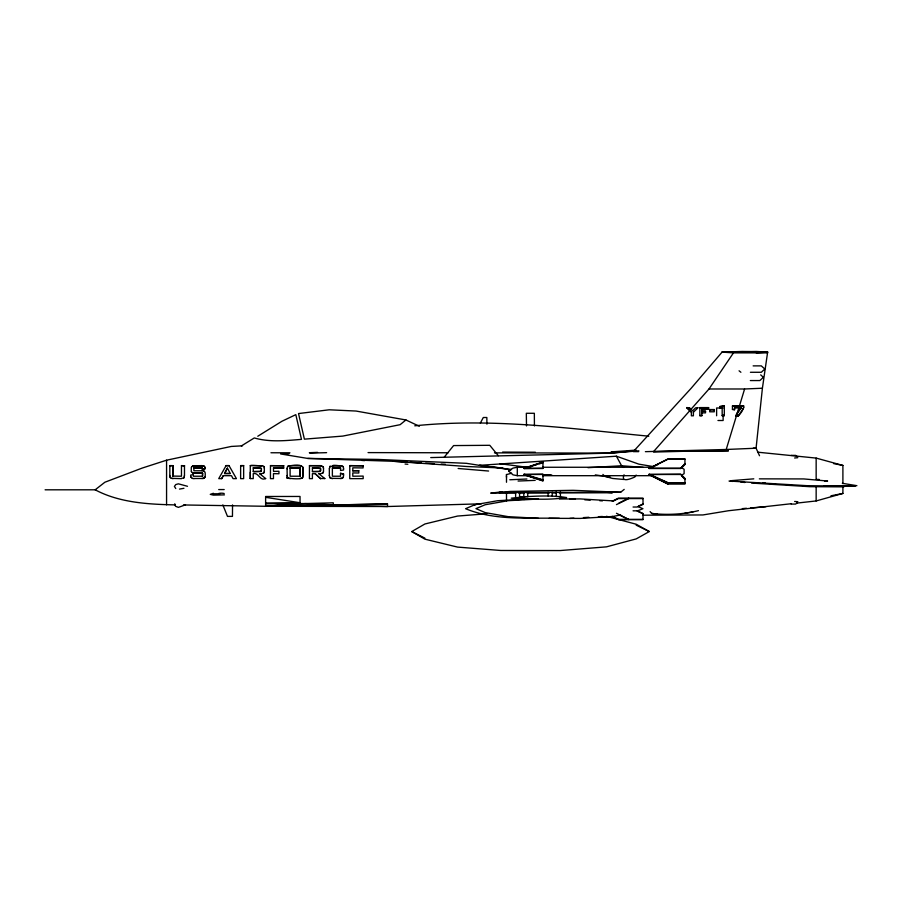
<?xml version="1.0" encoding="UTF-8"?>
<svg xmlns="http://www.w3.org/2000/svg" width="902" height="902" viewBox="0 0 902 902"><rect width="100%" height="100%" fill="white"/><g stroke="black" fill="none" stroke-linecap="round" stroke-linejoin="round"><path stroke-width="1.35" d="M169.835 475.602L169.835 465.624L172.857 465.624L172.846 476.222L172.857 465.624M172.812 476.087L181.46 476.222L181.471 465.624L184.515 465.759L181.471 465.624M184.482 475.602L184.482 465.624M192.848 472.986L202.533 473.144L202.555 476.222L193.366 476.222L193.344 474.565L190.672 475.117L190.863 477.079M205.047 468.454L202.409 469.48L202.375 467.879L193.874 467.879L193.896 470.776L201.992 470.776M202.409 469.48L202.375 467.879M202.533 473.144L202.555 476.222M240.642 465.624L240.62 478.646L243.641 478.646L243.664 465.624L240.642 465.624L243.664 465.624M250.305 472.197L250.282 478.646L250.294 465.624C251.793 464.643 265.177 466.695 262.741 465.77M250.249 478.511L253.248 478.646L253.236 473.651C258.727 472.084 259.889 481.544 265.65 478.511M261.411 470.416L260.734 471.52L253.282 471.577L253.259 467.856L261.377 468.521M261.411 468.871L261.366 471.036M264.354 471.284L264.331 468.127M270.476 465.624L283.645 465.759L270.476 465.624L270.453 478.646L273.475 478.646L273.464 473.629L278.966 473.753L278.943 471.272L273.509 471.396L273.486 467.879L283.634 468.014L273.486 467.879M283.634 468.014L283.611 465.624M287.073 468.668L287.242 477.09M290.106 467.924L290.106 476.222L300.062 476.222L300.095 468.059L290.106 467.924L300.095 468.059M300.062 467.924L300.062 476.222M303.072 468.668L302.903 477.09M303.083 475.602L302.914 467.191M323.356 467.123L320.56 465.624L309.454 465.624L309.431 478.646L312.408 478.646L312.396 473.651L315.294 473.775L320.503 478.646L315.294 473.775M320.492 470.9L319.229 471.577L312.43 471.577L312.419 467.856L320.537 468.521M320.571 468.871L320.526 471.036M320.593 470.551L320.503 468.386M323.502 471.284L323.491 468.127M329.354 475.602L329.343 468.668M332.376 467.924L340.55 468.059L332.376 467.924L332.376 476.222L340.516 476.222L340.494 473.313L343.549 474.069L340.494 473.313M340.516 467.924L340.539 470.494L343.572 470.021L343.538 468.668M343.538 475.602L343.515 473.945M349.784 465.624L363.111 465.759L349.784 465.624L349.762 478.646L363.179 478.646L363.156 476.087L352.795 476.222L352.772 472.896L358.804 473.02L358.782 470.697L352.783 470.697L358.782 470.697M352.817 470.833L352.795 467.822L363.1 467.946L363.078 465.624M232.536 504.917L232.457 516.384L227.484 516.384L222.85 504.917M636.147 475.061L634.907 476.921C631.468 478.567 620.384 483.269 624.06 474.779M638.661 451.643L633.283 451.62L691.191 388.232L722.074 352.118L756.248 351.442L767.636 352.118L762.404 388.232L756.079 448.215L759.529 455.735M184.448 475.467L183.805 478.004L184.267 476.955M287.107 468.803L287.749 466.266C292.135 465.477 300.332 463.527 302.948 467.326M329.377 468.803L330.019 466.266L329.557 467.326M343.504 475.467L343.369 477.09L341.892 478.488L330.933 478.353L329.478 476.955M264.173 472.411L264.32 471.148M323.333 472.411L323.468 471.148M645.392 451.665L726.211 449.478L744.601 388.987L762.404 388.232M480.349 423.061L483.303 417.502L486.843 417.502L486.922 424.165M223.234 475.692L221.745 478.646L218.735 478.646L226.098 465.624L229.018 465.624L236.437 478.646L233.054 478.646L231.464 475.692L223.234 475.692L221.745 478.646M191.404 467.191L192.87 465.782L201.834 465.624L204.359 466.244L204.912 467.236M287.287 467.326L287.783 466.402L290.343 465.759L301.482 465.917M290.286 478.646C279.056 476.301 297.254 480.495 302.407 478.004L302.869 476.955M201.924 478.511L204.506 477.868L205.013 476.944M193.907 478.511L203.559 478.488L205.047 477.079A14.68 14.556 -14.9 0 0 205.07 472.355L203.559 470.81M340.279 478.511L342.828 477.88L343.335 476.955M224.53 473.37L227.439 468.127L230.258 473.505L224.564 473.505L230.258 473.505M224.564 473.505L227.439 468.127M738.388 415.98L743.676 407.704L743.676 405.844L732.458 405.844L732.458 409.519L734.589 409.88L734.589 407.49L741.264 407.49C729.842 420.772 740.486 417.603 743.676 407.388M735.818 415.98L741.264 407.49M263.655 473.178L264.139 472.276M322.803 473.178L323.299 472.276M653.465 451.699L728.399 450.752L653.465 451.699L708.995 388.987L733.461 352.874L767.523 352.874M444.246 457.179L453.605 445.577L489.786 445.306L498.299 455.724M681.574 467.935L684.945 464.519L684.945 458.87L668.078 458.87L649.09 468.499L680.728 468.499L684.945 463.538M680.728 468.499L684.945 463.82M681.574 467.619L684.945 464.203M689.579 407.896L686.85 407.591L689.579 407.896L692.533 410.85L695.521 407.896L697.889 407.591M693.39 412.225L697.889 407.896M764.592 369.245L761.311 372.278L750.419 372.278M763.16 377.51L759.867 380.554L750.34 380.554M405.934 419.971L400.105 424.695L342.816 436.083L304.391 439.15L298.528 413.556L329.23 409.79L356.019 411.041L405.934 419.971L419.362 426.285M620.655 492.255L573.074 490.316L510.385 491.41L498.907 492.515L620.655 492.255L624.195 489.391M796.827 503.147L795.643 504.071L791.178 504.071M45.1 489.809L95.184 489.809L104.891 482.22L142.268 468.048L166.566 460.2L231.273 446.445L242.503 445.813M508.694 471.07L513.001 468.104L517.297 467.259L528.572 467.259M257.769 436.252L281.988 421.234L295.822 414.649L301.471 439.364C285.833 440.672 269.608 442.375 254.308 437.944L241.375 445.926M681.856 475.016L684.111 473.685L684.111 469.265L681.856 467.924M185.508 504.827L178.37 507.364L175.507 506.259L174.774 503.79M612.232 501.241L618.377 498.163L643.013 498.163L643.013 504.41L637.105 507.025L633.069 507.025M618.919 503.079L628.762 498.163M797.842 457.664L794.628 458.002M330.053 466.402L340.37 465.759M183.771 477.88L181.212 478.511M263.621 473.054L261.377 473.651M322.769 473.054L320.526 473.651M649.09 468.499L668.078 459.152L684.945 459.152M613.461 500.993L618.377 498.58L643.013 498.58M616.461 504.613L628.762 498.58M638.289 506.214L643.013 503.981M650.353 467.901L657.953 464.496M528.098 499.009L497.724 500.7L474.779 504.748L465.579 508.705C495.04 520.894 528.2 517.466 559.398 518.334M213.391 493.27L210.267 494.364L213.391 495.13L224.44 494.871M523.994 468.217L542.959 461.982L542.959 468.499L523.994 468.499L542.959 468.217M523.994 468.499L542.959 462.264M526.52 467.71L536.634 464.677M539.17 463.921L542.959 462.782M527.783 467.642L531.582 466.514M796.669 503.124L816.152 500.948L842.896 493.439L842.896 486.437M506.496 474.621L511.581 473.2M650.105 511.581L651.616 513.441C667.187 515.211 683.22 514.388 698.452 510.656M202.375 469.344L205.081 468.848M840.281 486.268L845.422 486.099L823.74 486.099L856.9 485.682L842.333 483.314M830.967 495.796L842.896 493.439M620.655 514.952L612.808 516.474L580.245 518.413L549.025 518.334M179.487 489.098L183.94 488.298M684.866 513.182L692.962 511.998M720.021 406.701L724.306 406.08M791.099 503.744L728.489 510.735L702.917 514.952L643.137 515.189M502.11 491.838L490.722 493.101L515.899 493.033M192.915 465.917L204.359 466.244M299.814 478.511L302.407 478.004M634.704 450.797L611.037 453.108L430.739 457.585M653.894 466.672L638.887 464.158L616.404 456.198L479.413 465.342L466.435 463.324L378.085 459.434L307.717 458.43L280.635 453.954L288.99 453.717M638.887 450.831L611.037 453.108L494.454 452.872M742.312 508.627L746.484 508.277M750.656 507.939L765.945 506.687M481.375 503.812L387.522 506.518L265.616 506.281L265.616 496.483L300.039 496.461L300.039 503.53L265.616 506.281L183.444 504.962M731.77 480.619L753.801 478.838M824.868 481.262L827.619 481.037L803.75 478.928L759.349 478.849M486.832 513.768L457.562 516.057L424.91 523.983L411.752 531.571L424.91 539.17L457.562 547.097L500.768 550.479L560.165 550.558L606.482 546.849L636.181 538.911L649.26 531.571L636.181 524.231L606.482 516.305M791.178 455.386L795.643 455.386L796.827 456.311M614.161 517.015L598.759 517.015M636.102 450.098L611.071 451.902L617.915 451.97M756.248 352.874L767.636 352.118L742.56 351.442L722.074 352.118L733.461 352.874M569.861 518.413L573.931 518.176M583.436 517.601L588.859 517.286M598.364 516.711L602.435 516.474M587.969 467.676L621.579 465.759L643.182 467.371M538.483 499.009L508.108 500.7L485.152 504.748L475.963 508.627L485.152 512.595L508.108 516.643L538.483 518.334M414.773 425.812C493.022 417.727 570.989 428.698 648.775 436.185M551.72 474.903L543.331 475.128L547.446 474.869M524.468 496.867L511.231 498.163L524.468 499.46M509.788 479.774L526.915 479.007M726.211 449.478L756.079 448.215L753.362 448.102M309.33 452.703L317.549 452.376M307.717 458.43L393.362 461.294L467.101 466.526L502.707 468.025M518.064 481.037L535.19 480.36M309.893 453.131L326.614 452.657M543.331 475.072L550.321 474.892M300.14 505.582L265.616 506.281L305.271 503.564L333.289 502.82L333.289 504.951L387.522 506.518L387.522 503.959L265.616 506.281L333.289 504.804L305.271 503.564L265.616 503.339L300.039 502.741L265.616 497.318M333.289 504.951L387.522 503.959M270.938 452.759L289.937 452.804M846.674 486.088L855.378 486.02M828.972 485.93L807.121 485.682L729.03 481.037M265.616 503.778L300.039 503.53M518.695 493.022L524.288 493.011M527.084 492.999L549.453 492.943M552.25 492.932L556.455 492.92M559.251 492.909L612.39 492.763L603.438 492.041M559.398 499.009L580.245 498.919L612.808 500.869M502.606 452.082L535.371 452.229M722.074 352.118L767.636 352.118M753.136 365.874L761.311 365.874L764.592 368.817M708.995 388.987L744.601 388.987M732.458 406.148L743.676 406.148M720.021 407.681L722.175 407.681L722.175 415.811L724.306 415.811L724.306 405.765L720.021 406.385L720.021 407.986L722.175 407.986M734.589 407.794L741.264 407.794M699.851 407.896L708.645 407.896M701.891 409.316L708.645 409.316L708.645 407.591L699.851 407.591L699.851 415.811L701.891 415.811L701.891 412.541M709.716 409.858L714.271 409.858M701.891 411.075L705.522 411.075L705.522 412.857L701.891 412.857M705.522 411.38L701.891 411.38L701.891 409.001M699.851 415.506L701.891 415.506M722.175 415.506L724.306 415.506M735.818 415.675L738.388 415.675M332.579 465.624C333.639 464.462 344.699 466.875 341.903 465.782M172.891 465.759L169.835 465.624M261.445 465.759L250.294 465.624M542.666 467.259L652.552 467.259M202.409 468.014L193.874 467.879M511.434 469.48L479.413 465.342L502.73 468.127M649.09 468.217L680.728 468.217M202.567 473.279L192.881 473.122L191.382 471.577M259.708 473.775L261.411 473.775M318.868 473.775L320.56 473.775M542.959 480.157L523.994 474.475L542.959 474.159L542.959 480.969L523.994 474.734M684.945 482.998L668.078 482.998L649.09 474.475L680.728 474.159L684.945 478.421L684.945 484.081L668.078 484.081L649.09 474.734M523.994 474.475L542.959 474.475M649.09 474.475L680.728 474.475L684.945 478.736M508.694 471.171L513.001 474.847L517.297 475.692L528.572 475.692M542.666 475.692L652.552 475.692M181.246 478.646L171.425 478.353M320.469 478.511L324.81 478.511M816.4 479.436L819.185 479.436M649.09 474.159L668.078 482.694L684.945 482.694M218.701 489.56L224.192 489.56M213.391 493.777L219.975 493.777A7.78 5.502 0 0 1 218.701 493.529A4.713 1.86 0 0 1 224.192 493.529M794.628 501.456L797.842 501.704M633.069 510.825L637.105 510.825L643.013 513.52L643.013 519.597L618.377 519.597L612.232 516.553M643.013 519.428L618.377 519.428L612.232 516.35M368.05 452.601L448.102 452.77M762.618 483.077L765.392 483.089M723.122 407.997L716.616 407.986L716.616 415.766M717.958 420.501L723.122 420.512L723.122 414.954M843.911 486.854L809.737 486.685L751.524 483.066M95.184 489.809C119.267 502.685 148.063 504.308 174.999 504.894M602.062 492.03L607.576 492.255M393.362 461.294L407.411 462.106M410.218 462.264L421.459 462.906M425.676 463.154L434.11 463.639M441.134 464.045L445.351 464.282M488.918 466.796L491.725 466.954M569.861 498.919L575.296 499.246M584.789 499.809L590.224 500.136M599.717 500.7L602.435 500.869M610.169 477.102L595.297 474.892M361.758 460.415L364.543 460.651M405.054 464.045L407.851 464.271M458.137 468.488L488.602 471.036M260.757 468.048L253.259 467.856M730.293 481.183L732.943 481.42M740.903 482.119L744.883 482.48M623.767 479.469L612.638 478.466L604.814 476.357L602.908 474.429M757.646 452.184L816.152 458.092L842.896 465.432L842.896 483.63M332.556 478.646L330.008 478.004L329.32 475.467M201.958 470.652L204.529 471.295M192.306 478.353L193.941 478.646M173.037 478.646L170.489 478.004L169.959 476.955M321.924 465.906L309.454 465.624M499.663 463.651L529.632 467.631M651.616 513.351L657.186 514.106M499.922 468.127L510.769 469.874M732.458 409.215L734.589 409.576M833.617 463.594L842.896 465.432M523.994 474.159L542.959 479.853M525.257 474.858L542.959 480.676M187.492 486.291L178.37 483.822L175.766 484.577L174.413 486.437L175.766 488.546M638.334 506.766L642.934 508.705L637.184 511.028L643.013 513.768M636.181 525.167L649.26 531.492M650.274 475.027L668.078 484.081M618.919 514.726L628.762 519.597M192.34 478.488L190.829 476.944M616.461 513.283L628.762 519.428M411.752 531.571L424.91 538.156M739.076 370.801L740.892 372.278M318.834 473.651L324.844 478.646M259.675 473.651L265.684 478.646M623.496 467.428L621.602 465.77L616.404 456.198M760.69 374.871L763.16 377.092M686.85 407.591L690.47 411.075M686.85 407.896L691.372 412.259M681.574 475.377L684.945 479.12M681.574 475.67L684.945 479.402M263.643 466.21L264.196 467.123M342.873 466.266L343.414 467.326M287.738 478.004L287.05 475.467M320.289 468.082L312.419 467.856M320.311 471.351L312.43 471.577M261.152 471.351L253.282 471.577M229.018 465.624L226.098 465.624M323.322 466.988L323.525 468.251M264.162 466.988L264.365 468.251M261.343 468.386L261.456 468.995M204.878 467.112L205.081 468.589M343.38 467.191L343.572 468.803M169.79 475.467L169.993 477.09M506.496 477.237L506.417 474.452M526.497 425.947L526.328 413.285L534.345 413.285L534.424 425.947M816.152 458.092L816.152 479.266M816.152 487.238L816.152 500.948M693.39 411.91L693.39 415.811L691.372 415.811L691.372 411.943M560.413 491.68L560.413 497.825M556.286 491.68L556.286 496.596M552.227 492.267L552.227 495.953M548.1 492.267L548.1 495.953M527.76 491.669L527.76 496.731M523.803 491.669L523.803 497.994M519.575 492.255L519.575 497.318M517.297 467.259L517.297 475.692M515.617 493.529L515.617 497.318M506.496 475.816L506.496 482.266M506.496 492.56L506.496 500.937M474.779 504.748L474.779 505.334M166.566 460.2L166.566 504.827M191.416 471.712A13.259 13.147 -14.9 0 1 191.438 467.326M521.187 496.979L519.405 497.577C534.852 499.764 551.122 499.764 566.569 497.577C551.674 495.108 536.239 496.055 521.187 496.979M714.271 409.553L709.716 409.553L709.716 411.797L714.271 411.797L714.271 409.553"/></g></svg>
